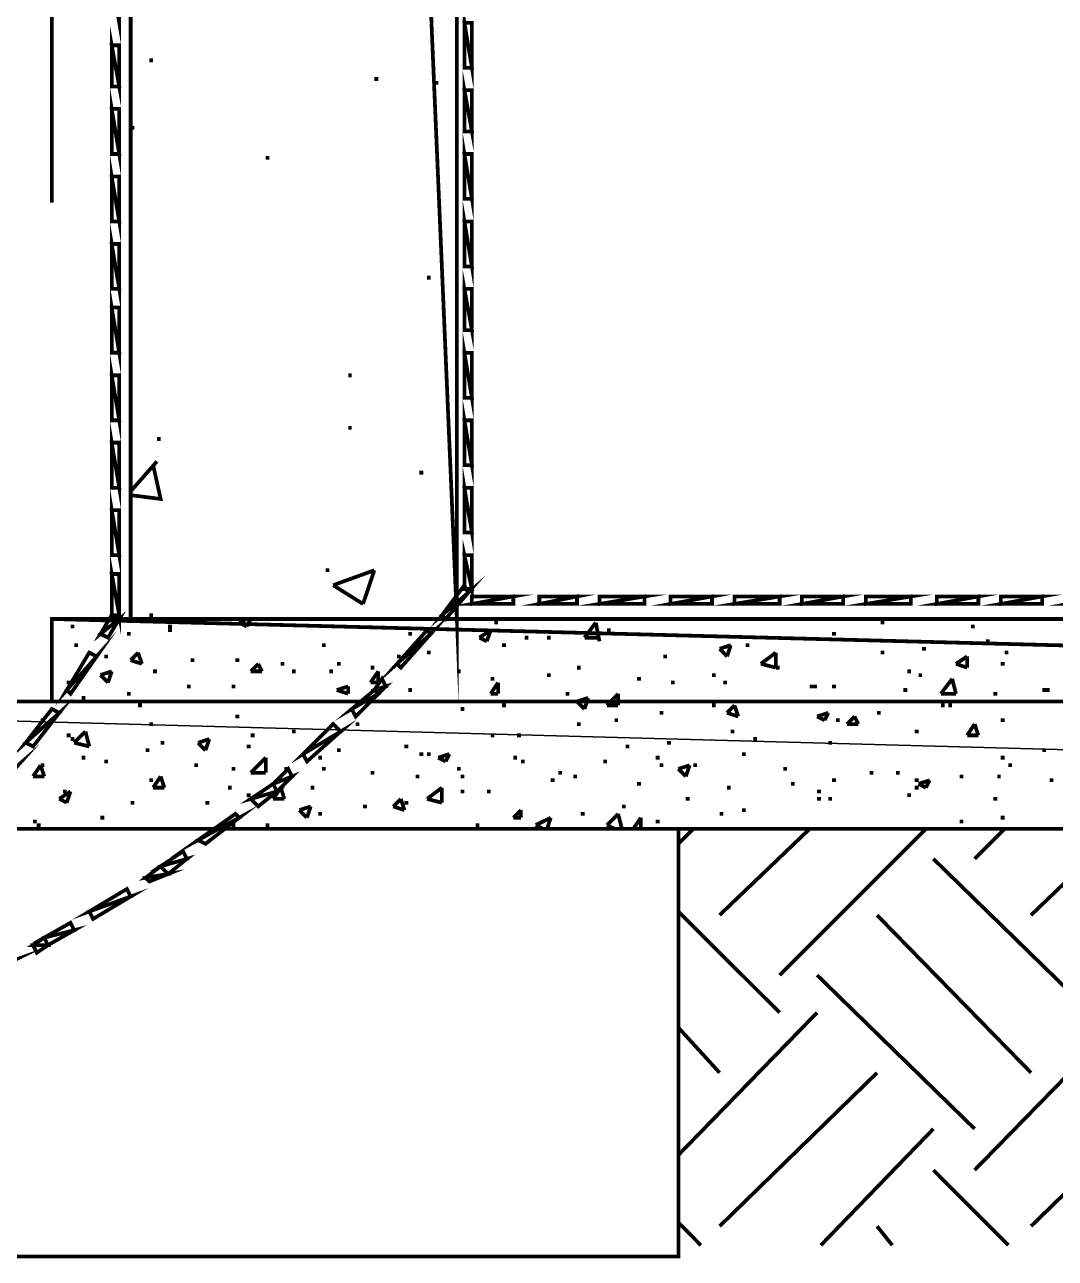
# Model space of a CAD drawing. Extents: x 219 to 1226, y 175 to 465.
# Drawn here: x 607.74 to 619.39, y 350.74 to 364.68 of the extents above; entities that cross this region are included whole.
import ezdxf

# ---------------------------------------------------------------- set-up
doc = ezdxf.new("R2010")
doc.units = 0
doc.header["$MEASUREMENT"] = 0
for name, color, linetype in [('C00-00-00-BLACK', 7, 'Continuous'), ('C00-FF-00', 3, 'Continuous'), ('C93-95-97', 253, 'Continuous'), ('C95-49-00', 34, 'Continuous')]:
    doc.layers.add(name, color=color, linetype=linetype)

msp = doc.modelspace()

# ---------------------------------------------------------------- linework, layer by layer
at = {"layer": 'C00-00-00-BLACK', "const_width": 0.0423}
for points in [[(612.623, 357.966), (612.623, 457.199)], [(608.935, 448.637), (608.935, 357.966), (612.623, 357.966)], [(608.978, 398.447), (608.044, 398.447), (608.044, 362.671)], [(609.146, 364.282), (609.189, 364.282)], [(611.69, 364.071), (611.734, 364.071)], [(612.369, 364.028), (612.412, 364.028)], [(608.935, 363.52), (608.978, 363.52)], [(610.462, 363.179), (610.504, 363.179)], [(612.285, 361.825), (612.327, 361.825)], [(611.394, 360.721), (611.435, 360.721)], [(611.394, 360.128), (611.435, 360.128)], [(609.232, 360.001), (609.274, 360.001)], [(608.935, 359.409), (609.232, 359.747)], [(608.935, 359.366), (609.274, 359.323), (609.189, 359.705)], [(612.2, 359.62), (612.243, 359.62)], [(611.139, 358.517), (611.182, 358.517)], [(611.224, 358.348), (611.69, 358.517)], [(611.562, 358.136), (611.69, 358.517)], [(611.224, 358.348), (611.562, 358.136)], [(609.146, 358.009), (609.189, 358.009)], [(608.044, 357.966), (643.754, 357.966)], [(608.044, 357.966), (608.044, 357.033)], [(608.255, 357.882), (608.297, 357.882)], [(609.358, 357.882), (609.401, 357.882)], [(610.078, 357.966), (610.12, 357.966)], [(610.163, 357.925), (610.247, 357.966)], [(610.163, 357.925), (610.247, 357.882)], [(610.247, 357.882), (610.293, 357.966)], [(613.047, 357.925), (613.089, 357.925)], [(614.066, 357.755), (614.193, 357.925)], [(614.235, 357.713), (614.193, 357.925)], [(614.489, 357.966), (614.532, 357.966)], [(616.442, 357.966), (616.484, 357.966)], [(617.414, 357.925), (617.457, 357.925)], [(617.842, 357.966), (617.883, 357.966)], [(618.434, 357.882), (618.476, 357.882)], [(608.893, 357.797), (608.935, 357.797)], [(609.358, 357.839), (609.401, 357.839)], [(612.073, 357.797), (612.116, 357.797)], [(612.878, 357.755), (613.005, 357.839)], [(612.878, 357.755), (612.962, 357.713)], [(612.962, 357.713), (613.005, 357.839)], [(613.388, 357.755), (613.431, 357.755)], [(613.643, 357.755), (613.684, 357.755)], [(614.066, 357.755), (614.235, 357.755)], [(614.32, 357.839), (614.362, 357.839)], [(616.865, 357.797), (616.908, 357.797)], [(618.604, 357.713), (618.645, 357.713)], [(608.297, 357.67), (608.34, 357.67)], [(608.935, 357.5), (609.019, 357.586)], [(609.062, 357.459), (609.019, 357.586)], [(611.098, 357.67), (611.139, 357.67)], [(612.285, 357.586), (612.327, 357.586)], [(613.132, 357.67), (613.177, 357.67)], [(615.593, 357.629), (615.719, 357.67)], [(615.593, 357.629), (615.677, 357.543)], [(615.677, 357.543), (615.719, 357.67)], [(615.889, 357.67), (615.93, 357.67)], [(616.06, 357.459), (616.229, 357.586)], [(616.229, 357.416), (616.229, 357.586)], [(617.414, 357.586), (617.457, 357.586)], [(617.883, 357.629), (617.926, 357.629)], [(618.815, 357.586), (618.857, 357.586)], [(608.636, 357.543), (608.679, 357.543)], [(608.935, 357.5), (609.062, 357.459)], [(609.612, 357.5), (609.655, 357.5)], [(610.12, 357.5), (610.163, 357.5)], [(610.293, 357.374), (610.377, 357.459)], [(610.42, 357.374), (610.377, 357.459)], [(610.632, 357.459), (610.673, 357.459)], [(611.266, 357.459), (611.309, 357.459)], [(611.946, 357.543), (611.989, 357.543)], [(614.957, 357.543), (615, 357.543)], [(616.06, 357.459), (616.229, 357.416)], [(618.265, 357.459), (618.392, 357.543)], [(618.265, 357.459), (618.392, 357.416)], [(618.392, 357.416), (618.392, 357.543)], [(618.772, 357.459), (618.815, 357.459)], [(608.594, 357.332), (608.721, 357.374)], [(608.594, 357.332), (608.679, 357.247)], [(608.679, 357.247), (608.721, 357.374)], [(609.189, 357.374), (609.232, 357.374)], [(610.293, 357.374), (610.42, 357.374)], [(610.759, 357.374), (610.8, 357.374)], [(611.182, 357.374), (611.224, 357.374)], [(611.647, 357.416), (611.69, 357.416)], [(611.647, 357.247), (611.734, 357.374)], [(611.734, 357.247), (611.734, 357.374)], [(612.623, 357.374), (612.666, 357.374)], [(613.643, 357.332), (613.684, 357.332)], [(613.981, 357.416), (614.023, 357.416)], [(615.507, 357.332), (615.55, 357.332)], [(616.229, 357.416), (616.272, 357.416)], [(617.714, 357.374), (617.756, 357.374)], [(617.842, 357.332), (617.883, 357.332)], [(608.213, 357.247), (608.255, 357.247)], [(609.571, 357.204), (609.612, 357.204)], [(610.078, 357.204), (610.12, 357.204)], [(611.266, 357.163), (611.394, 357.204)], [(611.266, 357.163), (611.394, 357.12)], [(611.394, 357.12), (611.394, 357.204)], [(611.647, 357.247), (611.734, 357.247)], [(612.073, 357.163), (612.116, 357.163)], [(613.005, 357.29), (613.047, 357.29)], [(613.005, 357.12), (613.089, 357.247)], [(613.089, 357.12), (613.089, 357.247)], [(614.661, 357.29), (614.703, 357.29)], [(615.042, 357.247), (615.084, 357.247)], [(615.634, 357.247), (615.677, 357.247)], [(616.611, 357.204), (616.654, 357.204)], [(616.654, 357.204), (616.695, 357.204)], [(616.865, 357.204), (616.908, 357.204)], [(617.672, 357.163), (617.714, 357.163)], [(618.095, 357.12), (618.222, 357.29)], [(618.265, 357.12), (618.222, 357.29)], [(619.24, 357.163), (619.283, 357.163)], [(619.283, 357.163), (619.326, 357.163)], [(608.044, 357.033), (599.519, 357.033), (599.519, 355.593)], [(608.383, 357.074), (608.424, 357.074)], [(608.893, 357.12), (608.935, 357.12)], [(611.098, 357.033), (611.139, 357.033)], [(613.005, 357.12), (613.089, 357.12)], [(613.854, 357.12), (613.896, 357.12)], [(613.981, 357.033), (614.107, 357.074)], [(613.981, 357.033), (614.066, 356.948)], [(614.066, 356.948), (614.107, 357.074)], [(614.32, 356.99), (614.446, 357.12)], [(614.446, 356.99), (614.446, 357.12)], [(615.889, 357.033), (615.93, 357.033)], [(618.095, 357.12), (618.265, 357.12)], [(618.688, 357.12), (618.731, 357.12)], [(609.019, 356.99), (609.062, 356.99)], [(612.666, 356.948), (612.708, 356.948)], [(613.132, 356.99), (613.177, 356.99)], [(614.32, 356.99), (614.446, 356.99)], [(614.915, 356.905), (614.957, 356.905)], [(615.507, 356.99), (615.55, 356.99)], [(615.677, 356.905), (615.761, 356.99)], [(615.677, 356.905), (615.804, 356.864)], [(615.804, 356.864), (615.761, 356.99)], [(616.695, 356.864), (616.822, 356.905)], [(616.781, 356.821), (616.822, 356.905)], [(617.373, 356.905), (617.414, 356.905)], [(618.095, 356.99), (618.138, 356.99)], [(618.179, 356.99), (618.222, 356.99)], [(607.917, 356.821), (607.958, 356.821)], [(609.146, 356.778), (609.189, 356.778)], [(610.12, 356.864), (610.163, 356.864)], [(611.478, 356.778), (611.521, 356.778)], [(613.981, 356.778), (614.023, 356.778)], [(614.405, 356.821), (614.446, 356.821)], [(616.695, 356.864), (616.781, 356.821)], [(616.908, 356.821), (616.95, 356.821)], [(617.034, 356.778), (617.118, 356.864)], [(617.034, 356.778), (617.161, 356.778)], [(617.077, 356.778), (617.118, 356.778)], [(617.161, 356.778), (617.118, 356.864)], [(618.392, 356.651), (618.476, 356.778)], [(618.518, 356.651), (618.476, 356.778)], [(618.772, 356.821), (618.815, 356.821)], [(608.213, 356.651), (608.255, 356.651)], [(608.255, 356.609), (608.297, 356.609)], [(608.297, 356.567), (608.424, 356.694)], [(608.467, 356.525), (608.424, 356.694)], [(609.697, 356.567), (609.824, 356.609)], [(609.781, 356.482), (609.824, 356.609)], [(610.293, 356.651), (610.336, 356.651)], [(610.759, 356.694), (610.8, 356.694)], [(613.005, 356.651), (613.047, 356.651)], [(613.304, 356.651), (613.347, 356.651)], [(615.719, 356.694), (615.761, 356.694)], [(615.973, 356.609), (616.016, 356.609)], [(617.799, 356.694), (617.842, 356.694)], [(618.392, 356.651), (618.518, 356.651)], [(608.297, 356.567), (608.467, 356.525)], [(609.105, 356.482), (609.146, 356.482)], [(609.274, 356.567), (609.316, 356.567)], [(609.697, 356.567), (609.781, 356.482)], [(610.247, 356.525), (610.293, 356.525)], [(611.266, 356.482), (611.309, 356.482)], [(612.03, 356.525), (612.073, 356.525)], [(614.532, 356.525), (614.573, 356.525)], [(615, 356.567), (615.042, 356.567)], [(616.822, 356.567), (616.865, 356.567)], [(619.24, 356.482), (619.283, 356.482)], [(608.383, 356.398), (608.424, 356.398)], [(608.636, 356.355), (608.679, 356.355)], [(610.293, 356.228), (610.462, 356.398)], [(610.462, 356.228), (610.462, 356.398)], [(611.055, 356.398), (611.098, 356.398)], [(612.2, 356.439), (612.243, 356.439)], [(612.285, 356.439), (612.327, 356.439)], [(612.412, 356.398), (612.539, 356.439)], [(612.412, 356.398), (612.496, 356.355)], [(612.496, 356.355), (612.539, 356.439)], [(613.261, 356.398), (613.304, 356.398)], [(613.347, 356.355), (613.388, 356.355)], [(614.277, 356.355), (614.32, 356.355)], [(614.872, 356.398), (614.915, 356.398)], [(615.846, 356.439), (615.889, 356.439)], [(618.772, 356.398), (618.815, 356.398)], [(607.832, 356.186), (607.917, 356.312)], [(607.832, 356.186), (607.958, 356.186)], [(607.958, 356.186), (607.917, 356.312)], [(607.917, 356.312), (607.958, 356.312)], [(609.189, 356.059), (609.274, 356.186)], [(609.316, 356.059), (609.274, 356.186)], [(609.655, 356.312), (609.697, 356.312)], [(610.078, 356.271), (610.12, 356.271)], [(610.293, 356.228), (610.462, 356.228)], [(610.673, 356.271), (610.716, 356.271)], [(611.098, 356.271), (611.139, 356.271)], [(611.647, 356.228), (611.69, 356.228)], [(612.157, 356.186), (612.2, 356.186)], [(612.623, 356.271), (612.666, 356.271)], [(612.666, 356.186), (612.708, 356.186)], [(613.77, 356.228), (613.811, 356.228)], [(613.939, 356.186), (613.981, 356.186)], [(614.915, 356.312), (614.957, 356.312)], [(615.127, 356.271), (615.254, 356.312)], [(615.127, 356.271), (615.211, 356.186)], [(615.211, 356.186), (615.254, 356.312)], [(615.296, 356.312), (615.338, 356.312)], [(616.315, 356.271), (616.356, 356.271)], [(617.288, 356.228), (617.33, 356.228)], [(617.587, 356.228), (617.63, 356.228)], [(618.307, 356.186), (618.349, 356.186)], [(618.731, 356.186), (618.772, 356.186)], [(618.857, 356.312), (618.9, 356.312)], [(609.146, 356.143), (609.189, 356.143)], [(609.189, 356.059), (609.316, 356.059)], [(610.036, 356.059), (610.078, 356.059)], [(610.546, 355.932), (610.632, 356.059)], [(610.673, 355.932), (610.632, 356.059)], [(610.97, 356.059), (611.012, 356.059)], [(612.285, 355.932), (612.454, 356.059)], [(612.454, 355.889), (612.454, 356.059)], [(613.684, 356.143), (613.727, 356.143)], [(614.661, 356.102), (614.703, 356.102)], [(615.677, 356.059), (615.719, 356.059)], [(616.399, 356.102), (616.442, 356.102)], [(616.865, 356.143), (616.908, 356.143)], [(617.799, 356.143), (617.842, 356.143)], [(617.799, 356.059), (617.842, 356.059)], [(617.842, 356.102), (617.968, 356.143)], [(617.842, 356.102), (617.926, 356.059)], [(617.926, 356.059), (617.968, 356.143)], [(619.326, 356.143), (619.367, 356.143)], [(608.128, 355.932), (608.255, 356.016)], [(608.128, 355.932), (608.213, 355.889)], [(608.171, 356.016), (608.213, 356.016)], [(608.213, 355.889), (608.255, 356.016)], [(610.247, 355.975), (610.293, 355.975)], [(610.546, 355.932), (610.673, 355.932)], [(611.904, 355.847), (611.989, 355.932)], [(612.03, 355.805), (611.989, 355.932)], [(612.285, 355.932), (612.454, 355.889)], [(612.666, 356.016), (612.708, 356.016)], [(612.962, 356.016), (613.005, 356.016)], [(615.211, 355.932), (615.254, 355.932)], [(616.695, 356.016), (616.738, 356.016)], [(616.695, 355.932), (616.738, 355.932)], [(616.822, 355.932), (616.865, 355.932)], [(617.714, 355.975), (617.756, 355.975)], [(618.688, 355.932), (618.731, 355.932)], [(608.935, 355.889), (608.978, 355.889)], [(609.781, 355.889), (609.824, 355.889)], [(610.843, 355.805), (610.97, 355.847)], [(610.843, 355.805), (610.928, 355.72)], [(610.928, 355.72), (610.97, 355.847)], [(611.055, 355.763), (611.098, 355.763)], [(611.562, 355.847), (611.605, 355.847)], [(611.904, 355.847), (612.03, 355.805)], [(612.03, 355.889), (612.073, 355.889)], [(613.261, 355.72), (613.347, 355.805)], [(613.347, 355.72), (613.347, 355.805)], [(614.023, 355.763), (614.066, 355.763)], [(614.32, 355.636), (614.446, 355.763)], [(614.489, 355.593), (614.446, 355.763)], [(614.489, 355.847), (614.532, 355.847)], [(615.593, 355.763), (615.634, 355.763)], [(615.846, 355.805), (615.889, 355.805)], [(607.832, 355.678), (607.874, 355.678)], [(607.874, 355.636), (607.917, 355.636)], [(607.874, 355.636), (607.917, 355.636)], [(608.594, 355.72), (608.636, 355.72)], [(610.078, 355.636), (610.12, 355.636)], [(610.462, 355.636), (610.504, 355.636)], [(612.835, 355.636), (612.878, 355.636)], [(613.261, 355.72), (613.347, 355.72)], [(613.515, 355.636), (613.684, 355.72)], [(613.515, 355.636), (613.6, 355.593)], [(613.643, 355.593), (613.684, 355.72)], [(614.32, 355.636), (614.405, 355.593)], [(614.618, 355.593), (614.703, 355.72)], [(614.703, 355.593), (614.703, 355.72)], [(614.872, 355.678), (614.915, 355.678)], [(618.307, 355.678), (618.349, 355.678)], [(618.772, 355.72), (618.815, 355.72)], [(597.611, 355.593), (654.145, 355.593)], [(607.067, 355.593), (607.067, 350.759), (615.127, 350.759), (615.127, 355.593)]]:
    msp.add_lwpolyline(points, dxfattribs=at)
at = {"layer": 'C00-FF-00', "const_width": 0.0423}
for points in [[(608.806, 365.213), (608.721, 365.213), (608.806, 364.706), (608.806, 365.213)], [(612.708, 364.706), (612.793, 364.198), (612.708, 364.198), (612.708, 364.706)], [(612.793, 364.706), (612.708, 364.706), (612.793, 364.198), (612.793, 364.706)], [(608.721, 364.451), (608.806, 363.985), (608.721, 363.985), (608.721, 364.451)], [(608.806, 364.451), (608.721, 364.451), (608.806, 363.985), (608.806, 364.451)], [(612.708, 363.944), (612.793, 363.478), (612.708, 363.478), (612.708, 363.944)], [(608.721, 363.732), (608.806, 363.223), (608.721, 363.223), (608.721, 363.732)], [(612.793, 363.944), (612.708, 363.944), (612.793, 363.478), (612.793, 363.944)], [(608.806, 363.732), (608.721, 363.732), (608.806, 363.223), (608.806, 363.732)], [(612.708, 363.223), (612.793, 362.716), (612.708, 362.716), (612.708, 363.223)], [(608.721, 362.967), (608.806, 362.459), (608.721, 362.459), (608.721, 362.967)], [(612.793, 363.223), (612.708, 363.223), (612.793, 362.716), (612.793, 363.223)], [(608.806, 362.967), (608.721, 362.967), (608.806, 362.459), (608.806, 362.967)], [(612.708, 362.459), (612.793, 361.952), (612.708, 361.952), (612.708, 362.459)], [(612.793, 362.459), (612.708, 362.459), (612.793, 361.952), (612.793, 362.459)], [(608.721, 362.205), (608.806, 361.698), (608.721, 361.698), (608.721, 362.205)], [(608.806, 362.205), (608.721, 362.205), (608.806, 361.698), (608.806, 362.205)], [(612.708, 361.698), (612.793, 361.232), (612.708, 361.232), (612.708, 361.698)], [(608.721, 361.486), (608.806, 360.977), (608.721, 360.977), (608.721, 361.486)], [(612.793, 361.698), (612.708, 361.698), (612.793, 361.232), (612.793, 361.698)], [(608.806, 361.486), (608.721, 361.486), (608.806, 360.977), (608.806, 361.486)], [(612.708, 360.974), (612.793, 360.467), (612.708, 360.467), (612.708, 360.974)], [(608.721, 360.721), (608.806, 360.212), (608.721, 360.212), (608.721, 360.721)], [(612.793, 360.974), (612.708, 360.974), (612.793, 360.467), (612.793, 360.974)], [(608.806, 360.721), (608.721, 360.721), (608.806, 360.212), (608.806, 360.721)], [(612.708, 360.212), (612.793, 359.705), (612.708, 359.705), (612.708, 360.212)], [(608.721, 359.959), (608.806, 359.45), (608.721, 359.45), (608.721, 359.959)], [(612.793, 360.212), (612.708, 360.212), (612.793, 359.705), (612.793, 360.212)], [(608.806, 359.959), (608.721, 359.959), (608.806, 359.45), (608.806, 359.959)], [(612.708, 359.45), (612.793, 358.943), (612.708, 358.943), (612.708, 359.45)], [(608.721, 359.197), (608.806, 358.688), (608.721, 358.688), (608.721, 359.197)], [(612.793, 359.45), (612.708, 359.45), (612.793, 358.943), (612.793, 359.45)], [(608.806, 359.197), (608.721, 359.197), (608.806, 358.688), (608.806, 359.197)], [(612.708, 358.687), (612.793, 358.305), (612.708, 358.305), (612.708, 358.687)], [(608.721, 358.475), (608.806, 358.009), (608.721, 358.009), (608.721, 358.475)], [(612.793, 358.687), (612.708, 358.687), (612.793, 358.305), (612.793, 358.687)], [(608.806, 358.475), (608.721, 358.475), (608.806, 358.009), (608.806, 358.475)], [(612.496, 357.966), (612.454, 358.009), (612.751, 358.263), (612.496, 357.966)], [(612.454, 358.009), (612.751, 358.263), (612.708, 358.348), (612.454, 358.009)], [(613.261, 358.136), (613.261, 358.221), (612.793, 358.136), (613.261, 358.136)], [(613.261, 358.221), (612.793, 358.136), (612.793, 358.221), (613.261, 358.221)], [(613.981, 358.136), (613.981, 358.221), (613.555, 358.136), (613.981, 358.136)], [(613.981, 358.221), (613.555, 358.136), (613.555, 358.221), (613.981, 358.221)], [(614.745, 358.136), (614.745, 358.221), (614.235, 358.136), (614.745, 358.136)], [(614.745, 358.221), (614.235, 358.136), (614.235, 358.221), (614.745, 358.221)], [(615.507, 358.136), (615.507, 358.221), (615.039, 358.136), (615.507, 358.136)], [(615.507, 358.221), (615.039, 358.136), (615.039, 358.221), (615.507, 358.221)], [(616.272, 358.136), (616.272, 358.221), (615.761, 358.136), (616.272, 358.136)], [(616.272, 358.221), (615.761, 358.136), (615.761, 358.221), (616.272, 358.221)], [(616.991, 358.136), (616.991, 358.221), (616.523, 358.136), (616.991, 358.136)], [(616.991, 358.221), (616.523, 358.136), (616.523, 358.221), (616.991, 358.221)], [(617.756, 358.136), (617.756, 358.221), (617.247, 358.136), (617.756, 358.136)], [(617.756, 358.221), (617.247, 358.136), (617.247, 358.221), (617.756, 358.221)], [(618.518, 358.136), (618.518, 358.221), (618.05, 358.136), (618.518, 358.136)], [(618.518, 358.221), (618.05, 358.136), (618.05, 358.221), (618.518, 358.221)], [(619.24, 358.136), (619.24, 358.221), (618.772, 358.136), (619.24, 358.136)], [(619.24, 358.221), (618.772, 358.136), (618.772, 358.221), (619.24, 358.221)], [(620.002, 358.136), (620.002, 358.221), (619.534, 358.136), (620.002, 358.136)], [(608.594, 357.797), (608.806, 357.966), (608.721, 358.009), (608.594, 357.797)], [(608.679, 357.755), (608.594, 357.797), (608.806, 357.966), (608.679, 357.755)], [(611.989, 357.416), (611.946, 357.459), (612.327, 357.797), (611.989, 357.416)], [(608.255, 357.12), (608.213, 357.163), (608.551, 357.543), (608.255, 357.12)], [(611.946, 357.459), (612.327, 357.797), (612.285, 357.839), (611.946, 357.459)], [(608.213, 357.163), (608.551, 357.543), (608.467, 357.586), (608.213, 357.163)], [(611.69, 357.163), (611.82, 357.204), (611.777, 357.29), (611.69, 357.163)], [(611.435, 356.948), (611.734, 357.12), (611.69, 357.163), (611.435, 356.948)], [(611.478, 356.864), (611.435, 356.948), (611.734, 357.12), (611.478, 356.864)], [(611.734, 357.12), (611.69, 357.163), (611.82, 357.204), (611.734, 357.12)], [(607.832, 356.525), (607.748, 356.567), (608.128, 356.905), (607.832, 356.525)], [(607.748, 356.567), (608.128, 356.905), (608.044, 356.948), (607.748, 356.567)], [(610.885, 356.439), (611.309, 356.694), (611.224, 356.778), (610.885, 356.439)], [(610.928, 356.355), (610.885, 356.439), (611.309, 356.694), (610.928, 356.355)], [(607.322, 355.932), (607.279, 355.975), (607.662, 356.312), (607.322, 355.932)], [(610.546, 356.102), (610.759, 356.186), (610.716, 356.271), (610.546, 356.102)], [(610.589, 356.016), (610.546, 356.102), (610.759, 356.186), (610.589, 356.016)], [(610.293, 355.932), (610.589, 356.016), (610.546, 356.102), (610.293, 355.932)], [(610.377, 355.847), (610.293, 355.932), (610.589, 356.016), (610.377, 355.847)], [(609.697, 355.466), (610.163, 355.72), (610.12, 355.763), (609.697, 355.466)], [(609.781, 355.424), (609.697, 355.466), (610.163, 355.72), (609.781, 355.424)], [(609.274, 355.17), (609.571, 355.254), (609.528, 355.339), (609.274, 355.17)], [(609.358, 355.083), (609.274, 355.17), (609.571, 355.254), (609.358, 355.083)], [(609.105, 355.041), (609.358, 355.083), (609.274, 355.17), (609.105, 355.041)], [(609.146, 354.998), (609.105, 355.041), (609.358, 355.083), (609.146, 354.998)], [(608.467, 354.659), (608.935, 354.828), (608.893, 354.914), (608.467, 354.659)], [(608.51, 354.575), (608.467, 354.659), (608.935, 354.828), (608.51, 354.575)], [(607.958, 354.363), (608.297, 354.448), (608.255, 354.532), (607.958, 354.363)], [(607.832, 354.279), (608.001, 354.279), (607.958, 354.363), (607.832, 354.279)], [(608.001, 354.279), (607.958, 354.363), (608.297, 354.448), (608.001, 354.279)], [(607.195, 353.897), (607.152, 353.94), (607.621, 354.109), (607.195, 353.897)], [(607.874, 354.193), (607.832, 354.279), (608.001, 354.279), (607.874, 354.193)]]:
    msp.add_lwpolyline(points, close=True, dxfattribs=at)
at = {"layer": 'C00-FF-00'}
for points in [[(612.793, 364.706), (612.708, 364.706), (612.793, 364.198), (612.793, 364.706)], [(612.708, 364.706), (612.793, 364.198), (612.708, 364.198), (612.708, 364.706)], [(608.806, 364.451), (608.721, 364.451), (608.806, 363.985), (608.806, 364.451)], [(608.721, 364.451), (608.806, 363.985), (608.721, 363.985), (608.721, 364.451)], [(612.793, 363.944), (612.708, 363.944), (612.793, 363.478), (612.793, 363.944)], [(612.708, 363.944), (612.793, 363.478), (612.708, 363.478), (612.708, 363.944)], [(608.806, 363.732), (608.721, 363.732), (608.806, 363.223), (608.806, 363.732)], [(608.721, 363.732), (608.806, 363.223), (608.721, 363.223), (608.721, 363.732)], [(612.793, 363.223), (612.708, 363.223), (612.793, 362.716), (612.793, 363.223)], [(612.708, 363.223), (612.793, 362.716), (612.708, 362.716), (612.708, 363.223)], [(608.806, 362.967), (608.721, 362.967), (608.806, 362.459), (608.806, 362.967)], [(608.721, 362.967), (608.806, 362.459), (608.721, 362.459), (608.721, 362.967)], [(612.793, 362.459), (612.708, 362.459), (612.793, 361.952), (612.793, 362.459)], [(612.708, 362.459), (612.793, 361.952), (612.708, 361.952), (612.708, 362.459)], [(608.806, 362.205), (608.721, 362.205), (608.806, 361.698), (608.806, 362.205)], [(608.721, 362.205), (608.806, 361.698), (608.721, 361.698), (608.721, 362.205)], [(612.793, 361.698), (612.708, 361.698), (612.793, 361.232), (612.793, 361.698)], [(612.708, 361.698), (612.793, 361.232), (612.708, 361.232), (612.708, 361.698)], [(608.806, 361.486), (608.721, 361.486), (608.806, 360.977), (608.806, 361.486)], [(608.721, 361.486), (608.806, 360.977), (608.721, 360.977), (608.721, 361.486)], [(612.793, 360.974), (612.708, 360.974), (612.793, 360.467), (612.793, 360.974)], [(612.708, 360.974), (612.793, 360.467), (612.708, 360.467), (612.708, 360.974)], [(608.806, 360.721), (608.721, 360.721), (608.806, 360.212), (608.806, 360.721)], [(608.721, 360.721), (608.806, 360.212), (608.721, 360.212), (608.721, 360.721)], [(612.793, 360.212), (612.708, 360.212), (612.793, 359.705), (612.793, 360.212)], [(612.708, 360.212), (612.793, 359.705), (612.708, 359.705), (612.708, 360.212)], [(608.806, 359.959), (608.721, 359.959), (608.806, 359.45), (608.806, 359.959)], [(608.721, 359.959), (608.806, 359.45), (608.721, 359.45), (608.721, 359.959)], [(612.793, 359.45), (612.708, 359.45), (612.793, 358.943), (612.793, 359.45)], [(612.708, 359.45), (612.793, 358.943), (612.708, 358.943), (612.708, 359.45)], [(608.806, 359.197), (608.721, 359.197), (608.806, 358.688), (608.806, 359.197)], [(608.721, 359.197), (608.806, 358.688), (608.721, 358.688), (608.721, 359.197)], [(612.793, 358.687), (612.708, 358.687), (612.793, 358.305), (612.793, 358.687)], [(612.708, 358.687), (612.793, 358.305), (612.708, 358.305), (612.708, 358.687)], [(608.806, 358.475), (608.721, 358.475), (608.806, 358.009), (608.806, 358.475)], [(608.721, 358.475), (608.806, 358.009), (608.721, 358.009), (608.721, 358.475)], [(612.454, 358.009), (612.751, 358.263), (612.708, 358.348), (612.454, 358.009)], [(612.496, 357.966), (612.454, 358.009), (612.751, 358.263), (612.496, 357.966)], [(613.261, 358.136), (613.261, 358.221), (612.793, 358.136), (613.261, 358.136)], [(613.261, 358.221), (612.793, 358.136), (612.793, 358.221), (613.261, 358.221)], [(613.981, 358.136), (613.981, 358.221), (613.555, 358.136), (613.981, 358.136)], [(613.981, 358.221), (613.555, 358.136), (613.555, 358.221), (613.981, 358.221)], [(614.745, 358.136), (614.745, 358.221), (614.235, 358.136), (614.745, 358.136)], [(614.745, 358.221), (614.235, 358.136), (614.235, 358.221), (614.745, 358.221)], [(615.507, 358.136), (615.507, 358.221), (615.039, 358.136), (615.507, 358.136)], [(615.507, 358.221), (615.039, 358.136), (615.039, 358.221), (615.507, 358.221)], [(616.272, 358.136), (616.272, 358.221), (615.761, 358.136), (616.272, 358.136)], [(616.272, 358.221), (615.761, 358.136), (615.761, 358.221), (616.272, 358.221)], [(616.991, 358.136), (616.991, 358.221), (616.523, 358.136), (616.991, 358.136)], [(616.991, 358.221), (616.523, 358.136), (616.523, 358.221), (616.991, 358.221)], [(617.756, 358.136), (617.756, 358.221), (617.247, 358.136), (617.756, 358.136)], [(617.756, 358.221), (617.247, 358.136), (617.247, 358.221), (617.756, 358.221)], [(618.518, 358.136), (618.518, 358.221), (618.05, 358.136), (618.518, 358.136)], [(618.518, 358.221), (618.05, 358.136), (618.05, 358.221), (618.518, 358.221)], [(619.24, 358.136), (619.24, 358.221), (618.772, 358.136), (619.24, 358.136)], [(619.24, 358.221), (618.772, 358.136), (618.772, 358.221), (619.24, 358.221)], [(608.594, 357.797), (608.806, 357.966), (608.721, 358.009), (608.594, 357.797)], [(608.679, 357.755), (608.594, 357.797), (608.806, 357.966), (608.679, 357.755)], [(611.946, 357.459), (612.327, 357.797), (612.285, 357.839), (611.946, 357.459)], [(611.989, 357.416), (611.946, 357.459), (612.327, 357.797), (611.989, 357.416)], [(608.213, 357.163), (608.551, 357.543), (608.467, 357.586), (608.213, 357.163)], [(608.255, 357.12), (608.213, 357.163), (608.551, 357.543), (608.255, 357.12)], [(611.69, 357.163), (611.82, 357.204), (611.777, 357.29), (611.69, 357.163)], [(611.734, 357.12), (611.69, 357.163), (611.82, 357.204), (611.734, 357.12)], [(611.435, 356.948), (611.734, 357.12), (611.69, 357.163), (611.435, 356.948)], [(611.478, 356.864), (611.435, 356.948), (611.734, 357.12), (611.478, 356.864)], [(607.748, 356.567), (608.128, 356.905), (608.044, 356.948), (607.748, 356.567)], [(607.832, 356.525), (607.748, 356.567), (608.128, 356.905), (607.832, 356.525)], [(610.885, 356.439), (611.309, 356.694), (611.224, 356.778), (610.885, 356.439)], [(610.928, 356.355), (610.885, 356.439), (611.309, 356.694), (610.928, 356.355)], [(610.546, 356.102), (610.759, 356.186), (610.716, 356.271), (610.546, 356.102)], [(610.293, 355.932), (610.589, 356.016), (610.546, 356.102), (610.293, 355.932)], [(610.589, 356.016), (610.546, 356.102), (610.759, 356.186), (610.589, 356.016)], [(610.377, 355.847), (610.293, 355.932), (610.589, 356.016), (610.377, 355.847)], [(609.697, 355.466), (610.163, 355.72), (610.12, 355.763), (609.697, 355.466)], [(609.781, 355.424), (609.697, 355.466), (610.163, 355.72), (609.781, 355.424)], [(609.274, 355.17), (609.571, 355.254), (609.528, 355.339), (609.274, 355.17)], [(609.358, 355.083), (609.274, 355.17), (609.571, 355.254), (609.358, 355.083)], [(609.105, 355.041), (609.358, 355.083), (609.274, 355.17), (609.105, 355.041)], [(609.146, 354.998), (609.105, 355.041), (609.358, 355.083), (609.146, 354.998)], [(608.467, 354.659), (608.935, 354.828), (608.893, 354.914), (608.467, 354.659)], [(608.51, 354.575), (608.467, 354.659), (608.935, 354.828), (608.51, 354.575)], [(607.958, 354.363), (608.297, 354.448), (608.255, 354.532), (607.958, 354.363)], [(608.001, 354.279), (607.958, 354.363), (608.297, 354.448), (608.001, 354.279)], [(607.832, 354.279), (608.001, 354.279), (607.958, 354.363), (607.832, 354.279)], [(607.874, 354.193), (607.832, 354.279), (608.001, 354.279), (607.874, 354.193)]]:
    msp.add_lwpolyline(points, close=True, dxfattribs=at)
at = {"layer": 'C00-FF-00', "const_width": 0.0423}
for points in [[(612.793, 358.305), (612.708, 358.305)], [(612.793, 358.136), (612.793, 358.221)], [(608.806, 358.009), (608.721, 358.009)]]:
    msp.add_lwpolyline(points, dxfattribs=at)
at = {"layer": 'C93-95-97', "const_width": 0.0423}
for points in [[(608.935, 444.482), (612.623, 357.966), (608.935, 357.966), (608.935, 444.482)], [(612.623, 444.482), (608.935, 444.482), (612.623, 357.966), (612.623, 444.482)], [(608.044, 357.966), (608.935, 357.966), (608.978, 357.966), (608.044, 357.966)], [(608.935, 357.966), (608.978, 357.966), (608.044, 357.966), (608.935, 357.966)], [(643.754, 357.966), (608.044, 357.966), (643.754, 357.033), (643.754, 357.966)], [(608.044, 357.966), (643.754, 357.033), (608.044, 357.033), (608.044, 357.966)], [(612.623, 357.966), (643.754, 357.966), (643.797, 357.966), (612.623, 357.966)], [(643.754, 357.966), (643.797, 357.966), (612.623, 357.966), (643.754, 357.966)], [(652.279, 355.593), (599.519, 355.593), (599.519, 357.033), (652.279, 355.593)], [(599.519, 357.033), (652.279, 357.033), (652.279, 355.593), (599.519, 357.033)], [(652.279, 355.593), (652.321, 355.593), (599.519, 355.593), (652.279, 355.593)]]:
    msp.add_lwpolyline(points, close=True, dxfattribs=at)
at = {"layer": 'C93-95-97'}
for points in [[(612.623, 444.482), (608.935, 444.482), (612.623, 357.966), (612.623, 444.482)], [(608.935, 444.482), (612.623, 357.966), (608.935, 357.966), (608.935, 444.482)], [(608.044, 357.966), (608.935, 357.966), (608.978, 357.966), (608.044, 357.966)], [(608.935, 357.966), (608.978, 357.966), (608.044, 357.966), (608.935, 357.966)], [(643.754, 357.966), (608.044, 357.966), (643.754, 357.033), (643.754, 357.966)], [(608.044, 357.966), (643.754, 357.033), (608.044, 357.033), (608.044, 357.966)], [(612.623, 357.966), (643.754, 357.966), (643.797, 357.966), (612.623, 357.966)], [(643.754, 357.966), (643.797, 357.966), (612.623, 357.966), (643.754, 357.966)], [(652.279, 355.593), (599.519, 355.593), (599.519, 357.033), (652.279, 355.593)], [(599.519, 357.033), (652.279, 357.033), (652.279, 355.593), (599.519, 357.033)], [(652.279, 355.593), (652.321, 355.593), (599.519, 355.593), (652.279, 355.593)]]:
    msp.add_lwpolyline(points, close=True, dxfattribs=at)
at = {"layer": 'C95-49-00', "const_width": 0.0423}
for points in [[(615.127, 355.424), (615.296, 355.593)], [(615.593, 354.618), (616.611, 355.593)], [(616.272, 353.94), (617.926, 355.593)], [(618.476, 355.254), (618.815, 355.593)], [(619.114, 354.618), (620.129, 355.593)], [(619.791, 353.516), (618.01, 355.254)], [(616.272, 353.516), (615.127, 354.659)], [(619.114, 352.836), (617.373, 354.618)], [(618.476, 352.202), (616.695, 353.94)], [(615.127, 351.906), (616.695, 353.516)], [(618.476, 351.736), (620.215, 353.516)], [(615.593, 352.836), (615.127, 353.347)], [(615.593, 351.101), (617.373, 352.836)], [(619.114, 351.101), (620.894, 352.836)], [(616.738, 350.886), (618.01, 352.202)], [(618.857, 350.886), (618.01, 351.736)], [(615.381, 350.886), (615.127, 351.144)], [(617.545, 350.886), (617.373, 351.101)]]:
    msp.add_lwpolyline(points, dxfattribs=at)

doc.saveas('drawing.dxf')
